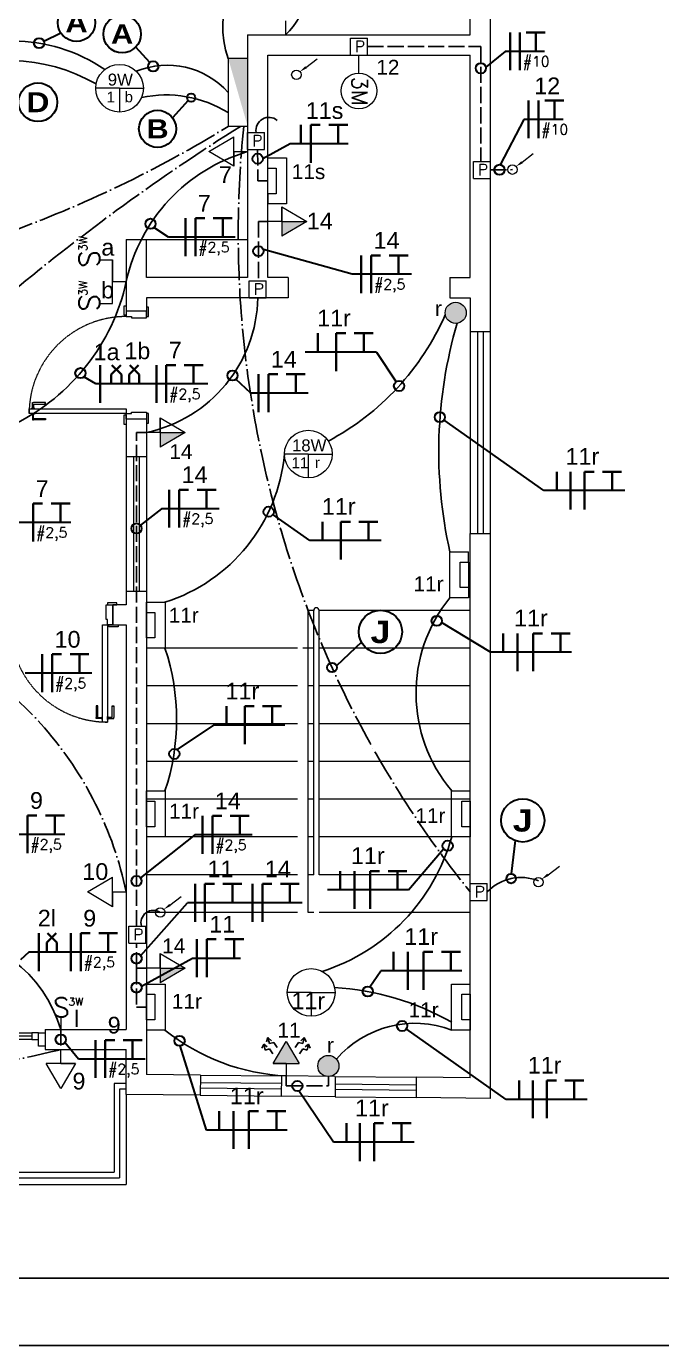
# Model space of a CAD drawing. Header units: millimetres. Extents: x 18652 to 51407, y 18252 to 30404.
# Drawn here: x 32021 to 32492, y 18252 to 19231 of the extents above; entities that cross this region are included whole.
import ezdxf
from ezdxf.enums import TextEntityAlignment as Align

# ---------------------------------------------------------------- set-up
doc = ezdxf.new("R2010")
doc.units = ezdxf.units.MM
for name, pattern in [('ACAD_ISO02W100', [15, 12, -3]), ('ACAD_ISO04W100', [30, 24, -3, 0, -3]), ('HIDDEN', [0.375, 0.25, -0.125])]:
    doc.linetypes.add(name, pattern=pattern)
for name, color, linetype, lineweight in [('ARQ09252C', 252, 'Continuous', 9), ('EJEL05130C', 130, 'Continuous', 30), ('EJEL0550C', 50, 'Continuous', 35), ('EJEL0580C', 80, 'Continuous', 9), ('EJEL09210C', 210, 'Continuous', 9), ('EJEL25170C', 170, 'Continuous', 25), ('EJEL25170T', 170, 'ACAD_ISO02W100', 25), ('EJEL25170TP', 1, 'ACAD_ISO04W100', 25), ('EJEL3040C', 40, 'Continuous', 9), ('EJELFORMATO', 170, 'Continuous', 25)]:
    doc.layers.add(name, color=color, linetype=linetype, lineweight=lineweight)
doc.styles.add('M_abG50', font='', dxfattribs={"width": 1.1, "height": 0.13})
doc.styles.add('ROMANSI', font='RomanS')
doc.styles.add('SR60', font='simplex', dxfattribs={"height": 0.15})
doc.styles.add('SR80', font='SIMPLEX', dxfattribs={"height": 0.1})
doc.styles.get("Standard").update_dxf_attribs({"font": 'arial.ttf'})
doc.styles.get('M_abG50').set_extended_font_data('Arial Black')

# ---------------------------------------------------------------- blocks, each defined once
blk = doc.blocks.new('A$C358D43A7')
at = {"layer": 'EJEL0580C'}
for p, q in [((0, 0), (0, 16.9)), ((0, 16.9), (0, -16.9)), ((0, 16.9), (28.7, 0)), ((0, 0), (-15.9, 0)), ((28.7, 0), (0, -16.9))]:
    blk.add_line(p, q, dxfattribs=at)
blk = doc.blocks.new('A$C15267267')
at = {"layer": 'EJEL0580C'}
for p, q in [((-37, -21.2), (-37, 0)), ((37, 0), (-37, 0)), ((37, -21.2), (37, 0)), ((37, -21.2), (-37, -21.2))]:
    blk.add_line(p, q, dxfattribs=at)
blk.add_solid([(37, 0), (37, -21.2), (-37, -21.2)], dxfattribs=at)
blk = doc.blocks.new('A$C244824F9')
at = {"layer": 'EJEL0580C'}
blk.add_line((6.6, 0), (-6.6, 0), dxfattribs=at)
for s, height, style, p in [('S', 21.2, 'SR80', (6.7, 8.3)), ('3W', 8.46, 'SR60', (19.3, -8.6))]:
    blk.add_text(s, height=height, rotation=270, dxfattribs=dict(at, style=style)).set_placement(p)
blk = doc.blocks.new('A$C71E37391')
at = {"layer": 'EJEL0550C', "ltscale": 0.015}
for p, q in [((7.02, 14.03), (-7.02, 14.03)), ((0, 0), (0, 14.03))]:
    blk.add_line(p, q, dxfattribs=at)
blk = doc.blocks.new('A$C1116134A')
at = {"layer": 'EJEL0550C', "ltscale": 0.015}
for p, q in [((0, -14.03), (0, 14.03)), ((0, 14.03), (7.02, 14.03))]:
    blk.add_line(p, q, dxfattribs=at)
blk = doc.blocks.new('A$C33D512FD')
at = {"layer": 'EJEL0550C', "ltscale": 0.015}
for p, q in [((-3.76, 7), (3.26, 14.02)), ((3.76, 7), (-3.26, 14.02)), ((-3.76, -0.01), (-3.76, 7)), ((3.76, -0.01), (3.76, 7))]:
    blk.add_line(p, q, dxfattribs=at)
blk = doc.blocks.new('TYFYTFTY')
at = {"layer": 'EJEL0580C'}
for q in [(-208, 0), (208, 0), (0, -208)]:
    blk.add_line((0, 0), q, dxfattribs=at)
blk.add_circle((0, 0), 208, dxfattribs=at)
blk = doc.blocks.new('arandext')
at = {"layer": 'EJEL0580C', "linetype": 'Continuous'}
for p, q in [((0, 10), (0, 18)), ((0, -10), (0, 10)), ((0, -10), (0, -18))]:
    blk.add_line(p, q, dxfattribs=at)
blk.add_lwpolyline([(0, 18), (14.5, 18), (14.5, -18), (0, -18)], dxfattribs=at)
at = {"layer": 'EJEL0580C'}
blk.add_lwpolyline([(0, 10), (6.5, 10), (6.5, -10), (0, -10)], dxfattribs=at)
blk = doc.blocks.new('A$C324C5FD7')
at = {"layer": 'EJEL0580C', "ltscale": 0.015}
h = blk.add_hatch(color=256, dxfattribs=at)
h.dxf.hatch_style = 1
h.paths.add_polyline_path([(11.5, 0, 1), (-11.5, 0, 1)])
at = {"layer": 'EJEL0580C'}
blk.add_circle((0, 0), 11.5, dxfattribs=at)
blk = doc.blocks.new('A$C3819068E')
at = {"layer": 'EJEL0580C', "ltscale": 0.015}
h = blk.add_hatch(color=256, dxfattribs=at)
h.dxf.hatch_style = 1
h.paths.add_polyline_path([(11.5, 0, 1), (-11.5, 0, 1)])
at = {"layer": 'EJEL0580C'}
blk.add_circle((0, 0), 11.5, dxfattribs=at)
blk.add_blockref('A$C324C5FD7', (0, 0), dxfattribs=at)
blk = doc.blocks.new('A$C4247474B')
at = {"layer": 'EJEL0580C'}
for p, q in [((0, 0), (31.7, 0)), ((0, 0), (0, -31.7)), ((31.7, 0), (31.7, -31.7)), ((0, -31.7), (31.7, -31.7))]:
    blk.add_line(p, q, dxfattribs=at)
at = {"layer": 'EJEL0580C', "style": 'SR80'}
blk.add_text('P', height=21.2, rotation=270, dxfattribs=at).set_placement((5.5, -8.3))
blk = doc.blocks.new('A$C38DD1369')
at = {"layer": 'EJEL0580C'}
blk.add_line((156, 0), (0, 0), dxfattribs=at)
blk.add_circle((313, 0), 156, dxfattribs=at)
blk.add_circle((313, 0), 156, dxfattribs=at)
at = {"layer": 'EJEL0580C', "style": 'SR80'}
blk.add_text('3M', height=135.4, dxfattribs=at).set_placement((189, -61))
blk = doc.blocks.new('A$C1F842686')
at = {"layer": 'EJEL0580C', "linetype": 'ByBlock', "lineweight": -2}
blk.add_line((10.5, 8.1), (22.8, 17.5), dxfattribs=at)
at = {"layer": 'EJEL0580C'}
blk.add_circle((0, 0), 5.13, dxfattribs=at)
blk.add_solid([(11.3, 7), (3.7, 3.3), (9.6, 9.2)], dxfattribs=at)
blk = doc.blocks.new('A$C30B02EAA')
at = {"layer": 'EJEL0580C'}
h = blk.add_hatch(color=256, dxfattribs=at)
h.dxf.hatch_style = 1
h.paths.add_polyline_path([(0, 0), (0, -16.9), (28.7, 0)])
for p, q in [((0, 0), (0, 16.9)), ((0, 16.9), (0, -16.9)), ((0, 16.9), (28.7, 0)), ((0, 0), (-15.9, 0)), ((28.7, 0), (0, -16.9)), ((0, 0), (28.7, 0))]:
    blk.add_line(p, q, dxfattribs=at)
blk = doc.blocks.new('A$C51C8040F')
at = {"layer": 'EJEL0580C'}
h = blk.add_hatch(color=256, dxfattribs=at)
h.dxf.hatch_style = 1
h.paths.add_polyline_path([(0, -16.9), (28.7, 0), (0, 16.9)])
for p, q in [((0, 0), (-15.9, 0)), ((0, 0), (0, 16.9)), ((0, 16.9), (0, -16.9)), ((0, 16.9), (28.7, 0)), ((28.7, 0), (0, -16.9))]:
    blk.add_line(p, q, dxfattribs=at)
blk = doc.blocks.new('Tomada para iluminação de emergência')
at = {"layer": 'EJEL25170TP'}
for p, q in [((-0.221, 0.313), (-0.238, 0.272)), ((-0.207, 0.254), (-0.221, 0.313)), ((-0.221, 0.313), (-0.188, 0.284)), ((-0.163, 0.265), (-0.207, 0.254)), ((-0.179, 0.376), (-0.195, 0.335)), ((-0.165, 0.317), (-0.179, 0.376)), ((-0.179, 0.376), (-0.146, 0.346)), ((-0.121, 0.327), (-0.165, 0.317)), ((-0.132, 0.217), (-0.163, 0.265)), ((-0.09, 0.279), (-0.121, 0.327)), ((0.089, 0.279), (0.12, 0.327)), ((0.12, 0.327), (0.164, 0.317)), ((0.131, 0.217), (0.162, 0.265)), ((0.178, 0.376), (0.145, 0.346)), ((0.162, 0.265), (0.207, 0.254)), ((0.164, 0.317), (0.178, 0.376)), ((0.178, 0.376), (0.195, 0.335)), ((0.22, 0.313), (0.187, 0.284)), ((0.207, 0.254), (0.22, 0.313)), ((0.22, 0.313), (0.237, 0.272))]:
    blk.add_line(p, q, dxfattribs=at)
at = {"layer": 'EJEL0580C', "xscale": 0.0076, "yscale": 0.0076, "zscale": 0.0076, "rotation": 90}
blk.add_blockref('A$C51C8040F', (0, 0.121), dxfattribs=at)

msp = doc.modelspace()

# ---------------------------------------------------------------- linework, layer by layer
at = {"layer": 'ARQ09252C'}
for p, q in [((32350.14, 19224.36), (32350.14, 19314.36)), ((32365.14, 19004.36), (32365.14, 19314.23)), ((32185.14, 19224.36), (32350.14, 19224.36)), ((32185.14, 19224.36), (32185.14, 19072.45)), ((32365.14, 19044.36), (32365.14, 19224.36)), ((32200.14, 19044.36), (32200.14, 19209.36)), ((32200.14, 19209.36), (32350.14, 19209.36)), ((32350.14, 19044.36), (32350.14, 19209.36)), ((32095.14, 19072.45), (32095.14, 19019.36)), ((32095.14, 19072.45), (32110.14, 19072.45)), ((32110.14, 19044.36), (32110.14, 19072.45)), ((32110.14, 19072.45), (32185.14, 19072.45)), ((32185.14, 19072.45), (32185.14, 19044.36)), ((32185.14, 19044.36), (32110.14, 19044.36)), ((32215.14, 19044.36), (32200.14, 19044.36)), ((32215.14, 19044.36), (32215.14, 19029.36)), ((32335.14, 19044.36), (32350.14, 19044.36)), ((32335.14, 19044.36), (32335.14, 19029.36)), ((32335.14, 19029.36), (32350.15, 19029.36)), ((32350.15, 19029.36), (32350.15, 19004.36)), ((32110.14, 19019.36), (32095.14, 19019.36)), ((32350.15, 19004.36), (32365.14, 19004.36)), ((32350.15, 19004.36), (32350.15, 18854.36)), ((32355.64, 19004.36), (32355.64, 18854.36)), ((32359.64, 19004.36), (32359.64, 18854.36)), ((32365.14, 18854.36), (32365.14, 19004.36)), ((32025.66, 18947.35), (32025.66, 18951.58)), ((32025.66, 18951.58), (32026.45, 18951.58)), ((32035.16, 18951.58), (32026.45, 18951.58)), ((32026.45, 18950.45), (32026.45, 18947.35)), ((32026.45, 18950.45), (32035.16, 18950.45)), ((32034.98, 18950.45), (32034.98, 18951.58)), ((32035.16, 18950.45), (32035.16, 18951.58)), ((32026.45, 18942.88), (32025.66, 18942.88)), ((32025.66, 18942.88), (32025.66, 18938.64)), ((32025.66, 18938.64), (32026.45, 18938.64)), ((32026.45, 18939.77), (32026.45, 18942.88)), ((32026.45, 18939.77), (32035.16, 18939.77)), ((32035.16, 18938.64), (32026.45, 18938.64)), ((32034.98, 18939.77), (32034.98, 18938.64)), ((32035.16, 18939.77), (32035.16, 18938.64)), ((32095.14, 18939.36), (32095.14, 18911.59)), ((32110.14, 18939.36), (32095.14, 18939.36)), ((32095.14, 18911.59), (32110.14, 18911.59)), ((32095.14, 18911.59), (32095.14, 18811.59)), ((32100.64, 18911.59), (32100.64, 18811.59)), ((32104.64, 18911.59), (32104.64, 18811.59)), ((32110.14, 18911.59), (32110.14, 18811.59)), ((32350.14, 18450.62), (32350.14, 18854.36)), ((32350.14, 18854.36), (32365.14, 18854.36)), ((32365.14, 18435.46), (32365.14, 18854.36)), ((32095.14, 18811.59), (32095.14, 18801.59)), ((32095.14, 18811.59), (32110.14, 18811.59)), ((32095.14, 18801.59), (32085.14, 18801.59)), ((32085.14, 18786.59), (32085.14, 18801.59)), ((32085.14, 18786.59), (32095.14, 18786.59)), ((32095.14, 18786.59), (32095.14, 18486.59)), ((32074.05, 18726.61), (32072.92, 18726.61)), ((32072.92, 18726.61), (32072.92, 18717.91)), ((32074.05, 18726.43), (32072.92, 18726.43)), ((32074.05, 18717.91), (32074.05, 18726.61)), ((32084.73, 18717.91), (32084.73, 18726.61)), ((32084.73, 18726.61), (32085.86, 18726.61)), ((32084.73, 18726.43), (32085.86, 18726.43)), ((32085.86, 18726.61), (32085.86, 18717.91)), ((32072.92, 18717.11), (32072.92, 18717.91)), ((32077.16, 18717.11), (32072.92, 18717.11)), ((32074.05, 18717.91), (32077.16, 18717.91)), ((32084.73, 18717.91), (32081.63, 18717.91)), ((32081.63, 18717.91), (32081.63, 18717.11)), ((32081.63, 18717.11), (32085.86, 18717.11)), ((32085.86, 18717.11), (32085.86, 18717.91)), ((32035.14, 18486.59), (32095.14, 18486.59)), ((32035.14, 18486.59), (32035.14, 18471.59)), ((31937.64, 18484.09), (32025.14, 18484.09)), ((32025.14, 18481.59), (31937.64, 18481.59)), ((32025.14, 18479.09), (31937.64, 18479.09)), ((32035.14, 18471.59), (32095.14, 18471.59)), ((32095.14, 18438.36), (32095.14, 18471.59)), ((32086.14, 18446.36), (32086.14, 18380.59)), ((32095.14, 18446.36), (32086.14, 18446.36)), ((32150.14, 18452.77), (32110.14, 18453.2)), ((32150.14, 18452.77), (32149.98, 18437.77)), ((32150.08, 18447.27), (32210.08, 18446.62)), ((32150.14, 18452.77), (32210.14, 18452.12)), ((32210.14, 18452.12), (32209.98, 18437.13)), ((32250.14, 18451.69), (32210.14, 18452.12)), ((32250.14, 18451.69), (32249.98, 18436.69)), ((32250.08, 18446.19), (32310.08, 18445.55)), ((32250.14, 18451.69), (32310.14, 18451.05)), ((32310.14, 18451.05), (32309.98, 18436.05)), ((32350.14, 18450.62), (32310.14, 18451.05)), ((32090.14, 18442.36), (32090.14, 18376.59)), ((32095.14, 18442.36), (32090.14, 18442.36)), ((32149.98, 18437.77), (32095.14, 18438.36)), ((32095.14, 18438.36), (32095.14, 18371.59)), ((32149.98, 18437.77), (32209.98, 18437.13)), ((32150.04, 18443.27), (32210.04, 18442.62)), ((32249.98, 18436.69), (32209.98, 18437.13)), ((32249.98, 18436.69), (32309.98, 18436.05)), ((32250.04, 18442.19), (32310.04, 18441.55)), ((32365.14, 18435.46), (32309.98, 18436.05)), ((31614.64, 18380.59), (32086.14, 18380.59)), ((31279.94, 18376.59), (32090.14, 18376.59)), ((31795.14, 18371.59), (32095.14, 18371.59))]:
    msp.add_line(p, q, dxfattribs=at)
at = {"layer": 'ARQ09252C', "ltscale": 0.03}
for p, q in [((32230.14, 18573.36), (32230.14, 18797.36)), ((32222.14, 18769.36), (32110.14, 18769.36)), ((32230.14, 18769.36), (32226.14, 18769.36)), ((32222.14, 18741.36), (32110.14, 18741.36)), ((32222.14, 18713.36), (32110.14, 18713.36)), ((32222.14, 18685.36), (32110.14, 18685.36)), ((32222.14, 18657.36), (32110.14, 18657.36)), ((32222.14, 18629.36), (32110.14, 18629.36)), ((32222.14, 18601.36), (32110.14, 18601.36)), ((32222.14, 18573.36), (32110.14, 18573.36)), ((32234.14, 18573.36), (32230.14, 18573.36)), ((32350.14, 18573.36), (32238.14, 18573.36))]:
    msp.add_line(p, q, dxfattribs=at)
at = {"layer": 'ARQ09252C', "ltscale": 15}
for p, q in [((32234.14, 18797.36), (32230.14, 18797.36)), ((32234.14, 18601.36), (32234.14, 18797.36)), ((32238.14, 18601.36), (32238.14, 18797.36)), ((32350.14, 18797.36), (32238.14, 18797.36)), ((32234.14, 18769.36), (32230.14, 18769.36)), ((32350.14, 18769.36), (32238.14, 18769.36)), ((32234.14, 18741.36), (32230.14, 18741.36)), ((32350.14, 18741.36), (32238.14, 18741.36)), ((32234.14, 18713.36), (32230.14, 18713.36)), ((32350.14, 18713.36), (32238.14, 18713.36)), ((32234.14, 18685.36), (32230.14, 18685.36)), ((32350.14, 18685.36), (32238.14, 18685.36)), ((32234.14, 18657.36), (32230.14, 18657.36)), ((32350.14, 18657.36), (32238.14, 18657.36)), ((32234.14, 18629.36), (32230.14, 18629.36)), ((32350.14, 18629.36), (32238.14, 18629.36)), ((32234.14, 18601.36), (32230.14, 18601.36)), ((32350.14, 18601.36), (32238.14, 18601.36))]:
    msp.add_line(p, q, dxfattribs=at)
at = {"layer": 'ARQ09252C'}
for points in [[(32093.64, 19016.36), (32093.64, 19023.36), (32095.14, 19023.36), (32095.14, 19016.36)], [(32111.64, 19015.36), (32111.64, 19022.36), (32110.14, 19022.36), (32110.14, 19015.36)], [(32023.14, 18943.36), (32023.14, 18946.86), (32095.14, 18946.86), (32095.14, 18943.36)], [(32093.64, 18935.36), (32093.64, 18942.36), (32095.14, 18942.36), (32095.14, 18935.36)], [(32111.64, 18936.36), (32111.64, 18943.36), (32110.14, 18943.36), (32110.14, 18936.36)], [(32088.14, 18803.09), (32081.14, 18803.09), (32081.14, 18801.59), (32088.14, 18801.59)], [(32081.14, 18714.59), (32077.64, 18714.59), (32077.64, 18786.59), (32081.14, 18786.59)], [(32089.14, 18785.09), (32082.14, 18785.09), (32082.14, 18786.59), (32089.14, 18786.59)], [(32030.14, 18484.09), (32025.14, 18484.09), (32025.14, 18479.09), (32030.14, 18479.09)], [(32030.14, 18484.09), (32035.14, 18484.09), (32035.14, 18474.09), (32030.14, 18474.09)]]:
    msp.add_lwpolyline(points, close=True, dxfattribs=at)
for points in [[(32215.14, 19029.36), (32110.14, 19029.36), (32110.14, 19019.36)], [(32110.14, 19019.36), (32095.14, 19019.36), (32095.14, 19015.36), (32099.14, 19015.36), (32099.14, 19014.36), (32110.14, 19014.36), (32110.14, 19019.36)], [(32110.14, 18939.36), (32095.14, 18939.36), (32095.14, 18943.36), (32099.14, 18943.36), (32099.14, 18944.36), (32110.14, 18944.36), (32110.14, 18939.36)], [(32110.14, 18939.36), (32110.14, 18911.59)], [(32110.14, 18811.59), (32110.14, 18453.2)], [(32085.14, 18801.59), (32085.14, 18786.59), (32081.14, 18786.59), (32081.14, 18790.59), (32080.14, 18790.59), (32080.14, 18801.59), (32085.14, 18801.59)]]:
    msp.add_lwpolyline(points, dxfattribs=at)
for points in [[(32024.9, 18947.05), (32024.9, 18946.86), (32027.21, 18946.86), (32027.21, 18947.05, 0.414214), (32026.91, 18947.35), (32025.2, 18947.35, 0.414214)], [(32024.9, 18943.18), (32024.9, 18943.36), (32027.21, 18943.36), (32027.21, 18943.18, -0.414214), (32026.91, 18942.88), (32025.2, 18942.88, -0.414214)], [(32077.46, 18716.35), (32077.64, 18716.35), (32077.64, 18718.66), (32077.46, 18718.66, 0.414214), (32077.16, 18718.36), (32077.16, 18716.65, 0.414214)], [(32081.33, 18716.35), (32081.14, 18716.35), (32081.14, 18718.66), (32081.33, 18718.66, -0.414214), (32081.63, 18718.36), (32081.63, 18716.65, -0.414214)]]:
    msp.add_lwpolyline(points, format="xyb", close=True, dxfattribs=at)
at = {"layer": 'ARQ09252C', "linetype": 'HIDDEN'}
for centre, start, end in [((32095.14, 18943.36), 90, 180), ((32081.14, 18786.59), 180, 270)]:
    msp.add_arc(centre, 72, start, end, dxfattribs=at)
at = {"layer": 'ARQ09252C', "ltscale": 15}
msp.add_arc((32236.14, 18797.36), 2, 0, 180, dxfattribs=at)
at = {"layer": 'EJEL05130C'}
for p, q in [((32033.94, 19219.75), (32046.65, 19225.73)), ((32112.56, 19203.72), (32102.17, 19215.31)), ((32141.11, 19175.64), (32129.36, 19162.86)), ((32216.76, 19143.52), (32196.36, 19132.38)), ((32262.65, 19046.72), (32196.81, 19065.08)), ((32280.72, 18988.9), (32295.32, 18967.03)), ((32187.46, 18958.57), (32176.48, 18968.83)), ((32404.83, 18886.27), (32330.74, 18938.56)), ((32121.34, 18872.85), (32105.75, 18860.58)), ((32231.19, 18849.13), (32203.86, 18868.42)), ((32365.3, 18766.32), (32328.88, 18788.34)), ((32159.8, 18712.21), (32132.79, 18694.12)), ((32145.96, 18630.95), (32105.74, 18599.04)), ((32304.33, 18590.06), (32330.41, 18620.56)), ((32106.45, 18518.64), (32144.31, 18539.48)), ((32144.31, 18539.48), (32179.9, 18539.48)), ((32376.85, 18434.67), (32302.76, 18486.96)), ((32154.61, 18411.93), (32135.13, 18474.37)), ((32248.77, 18402.94), (32223.18, 18441.01))]:
    msp.add_line(p, q, dxfattribs=at)
at = {"layer": 'EJEL05130C', "ltscale": 0.2}
for p, q in [((32376.09, 19212.05), (32361.71, 19200.46)), ((32405.3, 19212.05), (32376.09, 19212.05)), ((32389.87, 19161.6), (32372.44, 19128)), ((32419.08, 19161.6), (32389.87, 19161.6)), ((32259.59, 19143.52), (32216.76, 19143.52)), ((32126.52, 19074.29), (32115.6, 19081.34)), ((32175.95, 19074.29), (32126.52, 19074.29)), ((32306.67, 19046.72), (32262.65, 19046.72)), ((32280.72, 18988.9), (32227.7, 18988.9)), ((32072.58, 18965.35), (32063.81, 18970.71)), ((32155.63, 18965.35), (32072.58, 18965.35)), ((32230.07, 18958.57), (32187.46, 18958.57)), ((32464.75, 18886.27), (32404.83, 18886.27)), ((32163.94, 18872.85), (32121.34, 18872.85)), ((32054.13, 18862.63), (31983.44, 18862.63)), ((32284.22, 18849.13), (32231.19, 18849.13)), ((32269.44, 18773.9), (32251.02, 18756.3)), ((32425.22, 18766.32), (32365.3, 18766.32)), ((32069.73, 18750.81), (32020.31, 18750.81)), ((32212.83, 18712.21), (32159.8, 18712.21)), ((32049.7, 18631.29), (31935.64, 18631.29)), ((32188.57, 18630.95), (32145.96, 18630.95)), ((32383.39, 18626.63), (32380.5, 18601.99)), ((32304.33, 18590.06), (32244.41, 18590.06)), ((32105.91, 18541.3), (32140.45, 18580.48)), ((32183.06, 18580.48), (32140.45, 18580.48)), ((32225.67, 18580.48), (32183.06, 18580.48)), ((32023.01, 18543.93), (32016.64, 18538.28)), ((32087.59, 18543.93), (32023.01, 18543.93)), ((32275.73, 18518.17), (32283.96, 18530.1)), ((32343.88, 18530.1), (32283.96, 18530.1)), ((32059.69, 18464.63), (32049.56, 18476.78)), ((32109.12, 18464.63), (32059.69, 18464.63)), ((32436.77, 18434.67), (32376.85, 18434.67)), ((32214.53, 18411.93), (32154.61, 18411.93)), ((32308.69, 18402.94), (32248.77, 18402.94))]:
    msp.add_line(p, q, dxfattribs=at)
at = {"layer": 'EJEL05130C'}
for centre, radius in [((32058.29, 19233.37), 13.92), ((32092.1, 19224.92), 13.92), ((32029.66, 19174.35), 14.36), ((32118.35, 19154.61), 13.76), ((32283.6, 18781.46), 16.05), ((32389.08, 18641.64), 16.05)]:
    msp.add_circle(centre, radius, dxfattribs=at)
at = {"layer": 'EJEL05130C', "ltscale": 0.001}
for centre, radius in [((32030.51, 19218.13), 3.8), ((32115.14, 19200.93), 3.8), ((32358.03, 19199.52), 3.8), ((32143.25, 19177.78), 3.03), ((32192.57, 19132.46), 3.8), ((32371.81, 19124.25), 3.8), ((32113.13, 19084.22), 3.8), ((32193.1, 19063.85), 3.8), ((32061.19, 18973.45), 3.8), ((32173.9, 18971.62), 3.8), ((32297.43, 18963.87), 3.8), ((32327.64, 18940.75), 3.8), ((32200.76, 18870.61), 3.8), ((32102.76, 18858.23), 3.8), ((32325.33, 18789.68), 3.8), ((32247.71, 18755.05), 3.53), ((32130.77, 18690.9), 3.8), ((32333.45, 18622.85), 3.8), ((32102.76, 18596.68), 3.8), ((32380.49, 18598.46), 3.53), ((32102.79, 18539.14), 3.8), ((32102.79, 18517.6), 3.8), ((32274.18, 18514.7), 3.8), ((32299.66, 18489.15), 3.8), ((32046.57, 18479.13), 3.8), ((32134.67, 18478.14), 3.8), ((32222.01, 18444.62), 3.8)]:
    msp.add_circle(centre, radius, dxfattribs=at)
at = {"layer": 'EJEL0550C', "ltscale": 0.015}
for p, q in [((32379.66, 19198.01), (32379.66, 19226.08)), ((32379.66, 19198.01), (32379.66, 19226.08)), ((32386.95, 19198.01), (32386.95, 19226.08)), ((32386.95, 19198.01), (32386.95, 19226.08)), ((32393.43, 19147.57), (32393.43, 19175.63)), ((32393.43, 19147.57), (32393.43, 19175.63)), ((32400.72, 19147.57), (32400.72, 19175.63)), ((32400.72, 19147.57), (32400.72, 19175.63)), ((32224.69, 19143.52), (32224.69, 19157.55)), ((32139.08, 19060.26), (32139.08, 19088.33)), ((32269.4, 19032.69), (32269.4, 19060.76)), ((32237.25, 18988.9), (32237.25, 19002.93)), ((32075.82, 18951.32), (32075.82, 18979.38)), ((32117.51, 18951.32), (32117.51, 18979.38)), ((32193.21, 18944.54), (32193.21, 18972.6)), ((32414.38, 18886.27), (32414.38, 18900.3)), ((32424.47, 18872.23), (32424.47, 18900.3)), ((32127.08, 18858.81), (32127.08, 18886.88)), ((32240.74, 18849.13), (32240.74, 18863.16)), ((32374.68, 18766.32), (32374.68, 18780.35)), ((32385.3, 18752.29), (32385.3, 18780.35)), ((32032.87, 18736.78), (32032.87, 18764.85)), ((32169.35, 18712.21), (32169.35, 18726.24)), ((32151.71, 18616.92), (32151.71, 18644.98)), ((32253.79, 18590.06), (32253.79, 18604.09)), ((32264.41, 18576.03), (32264.41, 18604.09)), ((32146.2, 18566.45), (32146.2, 18594.51)), ((32188.81, 18566.45), (32188.81, 18594.51)), ((32030.45, 18529.9), (32030.45, 18557.96)), ((32054.13, 18529.89), (32054.13, 18557.96)), ((32147.6, 18525.45), (32147.6, 18553.51)), ((32293.34, 18530.1), (32293.34, 18544.13)), ((32303.96, 18516.06), (32303.96, 18544.13)), ((32072.26, 18450.6), (32072.26, 18478.66)), ((32386.4, 18434.67), (32386.4, 18448.7)), ((32396.49, 18420.64), (32396.49, 18448.7)), ((32163.99, 18411.93), (32163.99, 18425.96)), ((32174.61, 18397.9), (32174.61, 18425.96)), ((32258.32, 18402.94), (32258.32, 18416.97)), ((32268.41, 18388.91), (32268.41, 18416.97))]:
    msp.add_line(p, q, dxfattribs=at)
at = {"layer": 'EJEL0580C'}
for p, q in [((32213.24, 19234.66), (32213.24, 19226.74)), ((32213.24, 19226.74), (32213.24, 19224.36)), ((32075.29, 19057.56), (32084.85, 19057.56)), ((32084.85, 19025.01), (32084.85, 19057.56)), ((32084.85, 19057.56), (32084.85, 19041.29)), ((32084.85, 19041.29), (32092.77, 19041.29)), ((32092.77, 19041.29), (32095.14, 19041.29)), ((32075.29, 19025.01), (32084.85, 19025.01))]:
    msp.add_line(p, q, dxfattribs=at)
at = {"layer": 'EJEL25170C'}
for centre, radius, start, end in [((32236.74, 19230.35), 70.07, 114.18633, 199.65022), ((32175.58, 19264.16), 54.79, 313.42132, 21.34488), ((32011.34, 19099.66), 120.01, 55.55002, 124.59178), ((32008.43, 19076.06), 129.07, 60.09927, 117.52887), ((32125.46, 19140.93), 60.88, 41.9262, 112.08135), ((32124.76, 19092.32), 87.43, 58.26437, 102.06914), ((32200.93, 19153.51), 9.61, 50.23125, 189.2227), ((32221.46, 19013.59), 129.32, 106.31187, 167.63456), ((31943.45, 19074.8), 155.35, 296.33923, 347.54198), ((32088.56, 19031.25), 104.12, 281.96396, 358.95877), ((32152.94, 19095.28), 195.3, 298.11504, 336.24237), ((32665.56, 18915.2), 338.72, 163.6871, 192.67254), ((32085.52, 18925.06), 127.46, 287.49866, 354.73193), ((32422.41, 18735.94), 112.42, 140.96161, 220.11748), ((31965.47, 18716.43), 166.99, 341.52094, 18.47906), ((32195.69, 18668.75), 146.15, 287.8577, 344.36558), ((32387.87, 18564.42), 34.84, 68.30784, 136.13297), ((32115.28, 18565.65), 9.26, 56.33588, 195.68893), ((31952.18, 18459.18), 98.29, 16.19378, 90), ((32238.72, 18321.86), 196.07, 60.10698, 86.82938), ((32220.57, 18606.06), 154.09, 231.11641, 267.45452), ((32309.15, 18414.18), 76.94, 69.22677, 139.11491)]:
    msp.add_arc(centre, radius, start, end, dxfattribs=at)
at = {"layer": 'EJEL25170T'}
for p, q in [((32273.95, 19215.67), (32358.03, 19215.67)), ((32358.03, 19215.67), (32358.03, 19130.49)), ((32192.53, 19139.36), (32192.64, 19115.98)), ((32365.14, 19124.19), (32381.45, 19124.33)), ((32192.64, 19115.95), (32200.14, 19115.98)), ((32193.18, 19085.95), (32193.18, 19041.97)), ((32193.18, 19085.95), (32200.14, 19085.95)), ((32102.76, 18929.4), (32110.14, 18929.4)), ((32102.76, 18563.15), (32102.76, 18929.4)), ((32102.79, 18532.01), (32102.77, 18550.63)), ((32102.79, 18532.01), (32102.77, 18550.63)), ((32110.14, 18532.01), (32102.79, 18532.01)), ((32110.14, 18532.01), (32102.79, 18532.01)), ((32110.14, 18532.01), (32102.79, 18532.01)), ((32110.14, 18532.01), (32102.79, 18532.01)), ((32110.14, 18532.01), (32102.79, 18532.01)), ((32102.79, 18532.01), (32102.79, 18503.19)), ((32102.79, 18532.01), (32102.79, 18503.19)), ((32102.79, 18503.19), (32110.14, 18503.19)), ((32102.79, 18503.19), (32110.14, 18503.19)), ((32046.57, 18486.59), (32046.57, 18471.59)), ((32213.73, 18452.12), (32213.73, 18444.62)), ((32244.99, 18444.62), (32244.99, 18451.63)), ((32213.73, 18444.62), (32244.99, 18444.62))]:
    msp.add_line(p, q, dxfattribs=at)
at = {"layer": 'EJEL25170TP'}
for centre, radius, start, end in [((31707.18, 19908.16), 883.18, 254.41687, 301.66097), ((33024.69, 17814.6), 1585.71, 122.19892, 152.34435), ((32957.16, 19076.75), 778.98, 174.12931, 218.80794), ((31832.31, 18533.53), 268.52, 11.82274, 70.46027), ((31810.45, 19447.13), 1003.71, 256.39353, 283.60647)]:
    msp.add_arc(centre, radius, start, end, dxfattribs=at)
at = {"layer": 'EJELFORMATO', "color": 7}
msp.add_lwpolyline([(31086.06, 18252.04), (35291.06, 18252.04), (35291.06, 21222.04), (31086.06, 21222.04)], close=True, dxfattribs=at)
at = {"layer": 'EJELFORMATO'}
msp.add_lwpolyline([(35241.06, 18302.04), (35241.06, 21172.04), (31211.06, 21172.04), (31211.06, 18302.04)], close=True, dxfattribs=at)

# ---------------------------------------------------------------- block references
at = {"layer": 'EJEL05130C', "xscale": 0.084985, "yscale": 0.084985, "zscale": 0.084985, "rotation": 270}
msp.add_blockref('A$C38DD1369', (32267.64, 19209.36), dxfattribs=at)
at = {"layer": 'EJEL0550C'}
for name, p in [('A$C71E37391', (32398.77, 19212.05)), ('A$C71E37391', (32412.55, 19161.6)), ('A$C1116134A', (32231.98, 19143.52)), ('A$C71E37391', (32252.31, 19143.52)), ('A$C1116134A', (32146.37, 19074.29)), ('A$C71E37391', (32166.7, 19074.29)), ('A$C1116134A', (32276.69, 19046.72)), ('A$C71E37391', (32297.02, 19046.72)), ('A$C1116134A', (32250.84, 18988.9)), ('A$C71E37391', (32271.18, 18988.9)), ('A$C33D512FD', (32087.8, 18965.36)), ('A$C33D512FD', (32101.08, 18965.36)), ('A$C1116134A', (32124.8, 18965.35)), ('A$C71E37391', (32145.13, 18965.35)), ('A$C1116134A', (32200.5, 18958.57)), ('A$C71E37391', (32220.83, 18958.57)), ('A$C1116134A', (32434.98, 18886.27)), ('A$C71E37391', (32455.31, 18886.27)), ('A$C1116134A', (32134.37, 18872.85)), ('A$C71E37391', (32154.7, 18872.85)), ('A$C1116134A', (32026.14, 18862.63)), ('A$C71E37391', (32046.47, 18862.63)), ('A$C1116134A', (32254.34, 18849.13)), ('A$C71E37391', (32274.67, 18849.13)), ('A$C1116134A', (32396.83, 18766.32)), ('A$C71E37391', (32417.16, 18766.32)), ('A$C1116134A', (32040.16, 18750.81)), ('A$C71E37391', (32060.49, 18750.81)), ('A$C1116134A', (32182.95, 18712.21)), ('A$C71E37391', (32203.28, 18712.21)), ('A$C1116134A', (32021.93, 18631.29)), ('A$C71E37391', (32042.26, 18631.29)), ('A$C1116134A', (32159, 18630.95)), ('A$C71E37391', (32179.33, 18630.95)), ('A$C1116134A', (32275.94, 18590.06)), ('A$C71E37391', (32296.27, 18590.06)), ('A$C1116134A', (32153.49, 18580.48)), ('A$C71E37391', (32173.82, 18580.48)), ('A$C1116134A', (32196.1, 18580.48)), ('A$C71E37391', (32216.43, 18580.48)), ('A$C33D512FD', (32040, 18543.94)), ('A$C1116134A', (32061.42, 18543.93)), ('A$C71E37391', (32081.75, 18543.93)), ('A$C1116134A', (32154.89, 18539.48)), ('A$C71E37391', (32175.22, 18539.48)), ('A$C1116134A', (32315.49, 18530.1)), ('A$C71E37391', (32335.82, 18530.1)), ('A$C1116134A', (32079.55, 18464.63)), ('A$C71E37391', (32099.88, 18464.63)), ('A$C1116134A', (32407, 18434.67)), ('A$C71E37391', (32427.33, 18434.67)), ('A$C1116134A', (32186.14, 18411.93)), ('A$C71E37391', (32206.47, 18411.93)), ('A$C1116134A', (32278.93, 18402.94)), ('A$C71E37391', (32299.26, 18402.94))]:
    msp.add_blockref(name, p, dxfattribs=at)
at = {"layer": 'EJEL0580C'}
for name, p, xscale, yscale, zscale, rotation in [('A$C15267267', (32170.75, 19181.61), 0.67988, 0.67988, 0.67988, 90), ('A$C358D43A7', (32174.89, 19137.71), 0.645886, 0.645886, 0.645886, 180), ('arandext', (32348.79, 18823.82), 0.9475441421562776, 0.9475441421562776, 0.9475441421562776, 180), ('arandext', (32350.14, 18646.43), 0.9475441421562776, 0.9475441421562776, 0.9475441421562776, 180), ('A$C358D43A7', (32084.89, 18588.55), 0.645886, 0.645886, 0.645886, 180), ('arandext', (32350.14, 18503.19), 0.9475441421562776, 0.9475441421562776, 0.9475441421562776, 180), ('A$C244824F9', (32046.57, 18491.1), 0.67988, 0.67988, 0.67988, 90), ('A$C358D43A7', (32046.57, 18461.34), 0.645886, 0.645886, 0.645886, 270)]:
    msp.add_blockref(name, p, dxfattribs=dict(at, xscale=xscale, yscale=yscale, zscale=zscale, rotation=rotation))
for name, p, xscale, yscale, zscale in [('A$C1F842686', (32221.27, 19194.68), 0.67988, 0.67988, 0.67988), ('arandext', (32200.14, 19115.98), 0.9475441421562776, 0.9475441421562776, 0.9475441421562776), ('A$C1F842686', (32381.45, 19124.33), 0.67988, 0.67988, 0.67988), ('A$C1F842686', (32381.45, 19124.33), 0.67988, 0.67988, 0.67988), ('A$C30B02EAA', (32210.39, 19085.95), 0.645886, 0.645886, 0.645886), ('A$C3819068E', (32339.39, 19018.12), 0.67988, 0.67988, 0.67988), ('A$C30B02EAA', (32120.39, 18929.4), 0.645886, 0.645886, 0.645886), ('arandext', (32110.14, 18786.43), 0.9475441421562776, 0.9475441421562776, 0.9475441421562776), ('arandext', (32110.14, 18646.43), 0.9475441421562776, 0.9475441421562776, 0.9475441421562776), ('A$C1F842686', (32400.74, 18595.81), 0.67988, 0.67988, 0.67988), ('A$C1F842686', (32120.41, 18573.36), 0.67988, 0.67988, 0.67988), ('A$C30B02EAA', (32120.39, 18532.01), 0.645886, 0.645886, 0.645886), ('arandext', (32110.14, 18503.19), 0.9475441421562776, 0.9475441421562776, 0.9475441421562776), ('A$C324C5FD7', (32244.99, 18459.48), 0.67988, 0.67988, 0.67988)]:
    msp.add_blockref(name, p, dxfattribs=dict(at, xscale=xscale, yscale=yscale, zscale=zscale))
at = {"layer": 'EJEL09210C', "xscale": 0.3973308459547795, "yscale": 0.3973308459547795, "zscale": 0.3973308459547795, "rotation": 90}
for p in [(32261.34, 19209.36), (32185.14, 19139.36), (32352.53, 19117.88), (32186.35, 19029.36), (32350.14, 18582.25), (32097.02, 18550.54)]:
    msp.add_blockref('A$C4247474B', p, dxfattribs=at)
at = {"layer": 'EJEL25170TP', "xscale": 75.46928999251448, "yscale": 75.46928999251448, "zscale": 75.46928999251448}
msp.add_blockref('Tomada para iluminação de emergência', (32213.73, 18452.12), dxfattribs=at)
at = {"layer": 'EJEL3040C', "xscale": 0.08498500000000002, "yscale": 0.08498500000000002, "zscale": 0.08498500000000002}
for p in [(32090.17, 19184.71), (32230.14, 18913.36), (32232.24, 18513.98)]:
    msp.add_blockref('TYFYTFTY', p, dxfattribs=at)

# ---------------------------------------------------------------- texts
at = {"layer": 'EJEL05130C', "attachment_point": 1}
for s, width, gutter_width, insert, char_height in [('12', 57.9137, 55.18, (32280.53, 19205.79), 11.035), ('9W', 46.6159, 44.41, (32081.44, 19195.56), 8.882), ('12', 64.9923, 61.92, (32397.65, 19192.68), 12.384), ('12', 64.9923, 61.92, (32397.65, 19192.68), 12.384), ('1', 42.2223, 40.23, (32080.62, 19182.26), 8.05), ('b', 42.2223, 40.23, (32093.86, 19182.31), 8.05), ('11s', 64.9923, 61.92, (32228.22, 19174.36), 12.384), ('7', 64.9923, 61.92, (32163.82, 19126.78), 12.38), ('11s', 57.9137, 55.18, (32217.86, 19128.37), 11.035), ('7', 64.9923, 61.92, (32148.22, 19105.62), 12.38), ('14', 64.9923, 61.92, (32229.06, 19092.4), 12.384), ('14', 64.9923, 61.92, (32278.53, 19078.05), 12.384), ('a', 64.9923, 61.92, (32076.69, 19072.94), 12.38), ('b', 64.9923, 61.92, (32076.49, 19041.19), 12.38), ('r', 57.9137, 55.18, (32324, 19026.88), 11.04), ('11r', 64.9923, 61.92, (32236.66, 19020.47), 12.384), ('1a', 64.9923, 61.92, (32070.96, 18995.33), 12.384), ('1b', 64.9923, 61.92, (32093.75, 18996.12), 12.384), ('7', 64.9923, 61.92, (32126.65, 18996.68), 12.38), ('14', 64.9923, 61.92, (32202.35, 18989.9), 12.384), ('14', 57.9137, 55.18, (32127.09, 18920.66), 11.035), ('18W', 46.6159, 44.41, (32218.04, 18924.21), 8.882), ('11r', 64.9923, 61.92, (32420.8, 18917.83), 12.384), ('11', 42.2223, 40.23, (32217.69, 18910.91), 8.045), ('r', 42.2223, 40.23, (32234.94, 18910.96), 8.05), ('14', 64.9923, 61.92, (32136.22, 18904.17), 12.384), ('7', 64.9923, 61.92, (32027.98, 18893.95), 12.38), ('11r', 64.9923, 61.92, (32240.16, 18880.69), 12.384), ('11r', 57.9137, 55.18, (32308.11, 18822.58), 11.035), ('11r', 57.9137, 55.18, (32126.62, 18799.35), 11.035), ('11r', 64.9923, 61.92, (32382.64, 18797.88), 12.384), ('10', 64.9923, 61.92, (32042.01, 18782.14), 12.384), ('11r', 64.9923, 61.92, (32168.76, 18743.77), 12.384), ('9', 64.9923, 61.92, (32023.78, 18662.62), 12.38), ('14', 64.9923, 61.92, (32160.84, 18662.28), 12.384), ('11r', 57.9137, 55.18, (32126.84, 18653.98), 11.035), ('11r', 57.9137, 55.18, (32309.51, 18650.65), 11.035), ('11r', 64.9923, 61.92, (32261.75, 18621.62), 12.384), ('10', 64.9923, 61.92, (32062.58, 18609.85), 12.384), ('11', 64.9923, 61.92, (32155.34, 18611.8), 12.384), ('14', 64.9923, 61.92, (32197.94, 18611.8), 12.384), ('2l', 64.9923, 61.92, (32029.55, 18575.32), 12.384), ('9', 64.9923, 61.92, (32063.26, 18575.25), 12.38), ('11', 64.9923, 61.92, (32156.74, 18570.8), 12.384), ('14', 57.9137, 55.18, (32121.77, 18554.04), 11.035), ('11r', 64.9923, 61.92, (32301.3, 18561.66), 12.384), ('11r', 57.9137, 55.18, (32128.99, 18512.96), 11.035), ('11r', 64.9923, 61.92, (32217.57, 18513.98), 12.384), ('11r', 57.9137, 55.18, (32304.47, 18506.59), 11.035), ('l', 64.9923, 61.92, (32056.4, 18500.67), 12.38), ('9', 64.9923, 61.92, (32081.39, 18495.95), 12.38), ('11', 57.9137, 55.18, (32207.26, 18491.54), 11.035), ('r', 57.9137, 55.18, (32243.96, 18480.44), 11.04), ('11r', 64.9923, 61.92, (32392.82, 18466.23), 12.384), ('9', 64.9923, 61.92, (32055.3, 18454.44), 12.38), ('11r', 64.9923, 61.92, (32171.95, 18443.5), 12.384), ('11r', 64.9923, 61.92, (32264.74, 18434.5), 12.384)]:
    msp.add_mtext_dynamic_manual_height_columns(s, width=width, gutter_width=gutter_width, heights=[0], dxfattribs=dict(at, insert=insert, char_height=char_height))
at = {"layer": 'EJEL0580C'}
for s, height, style, p in [('3W', 6.094, 'SR60', (32066.17, 19063.77)), ('S', 15.24, 'SR80', (32075.28, 19051.6)), ('3W', 6.094, 'SR60', (32066.17, 19030.68)), ('S', 15.24, 'SR80', (32075.28, 19019.05))]:
    msp.add_text(s, height=height, rotation=90, dxfattribs=dict(at, style=style)).set_placement(p)
at = {"layer": 'EJEL3040C', "style": 'M_abG50'}
for s, height, p in [('A', 14.36, (32058.29, 19233.37)), ('A', 14.36, (32092.1, 19224.92)), ('D', 14.81, (32029.66, 19174.35)), ('B', 14.2, (32118.35, 19154.61)), ('J', 16.56, (32283.6, 18781.46)), ('J', 16.56, (32389.08, 18641.64))]:
    msp.add_text(s, height=height, dxfattribs=at).set_placement(p, align=Align.MIDDLE_CENTER)
at = {"layer": 'EJEL3040C', "style": 'ROMANSI'}
for s, p in [('#10', (32389.1, 19200.77)), ('#10', (32402.88, 19150.32)), ('#2,5', (32148.53, 19063.02)), ('#2,5', (32278.84, 19035.45)), ('#2,5', (32126.95, 18954.07)), ('#2,5', (32136.52, 18861.57)), ('#2,5', (32028.29, 18851.35)), ('#2,5', (32042.31, 18739.54)), ('#2,5', (32024.09, 18620.01)), ('#2,5', (32161.15, 18619.67)), ('#2,5', (32063.57, 18532.65)), ('#2,5', (32081.7, 18453.35))]:
    msp.add_text(s, height=7.629, dxfattribs=at).set_placement(p)

doc.saveas('drawing.dxf')
